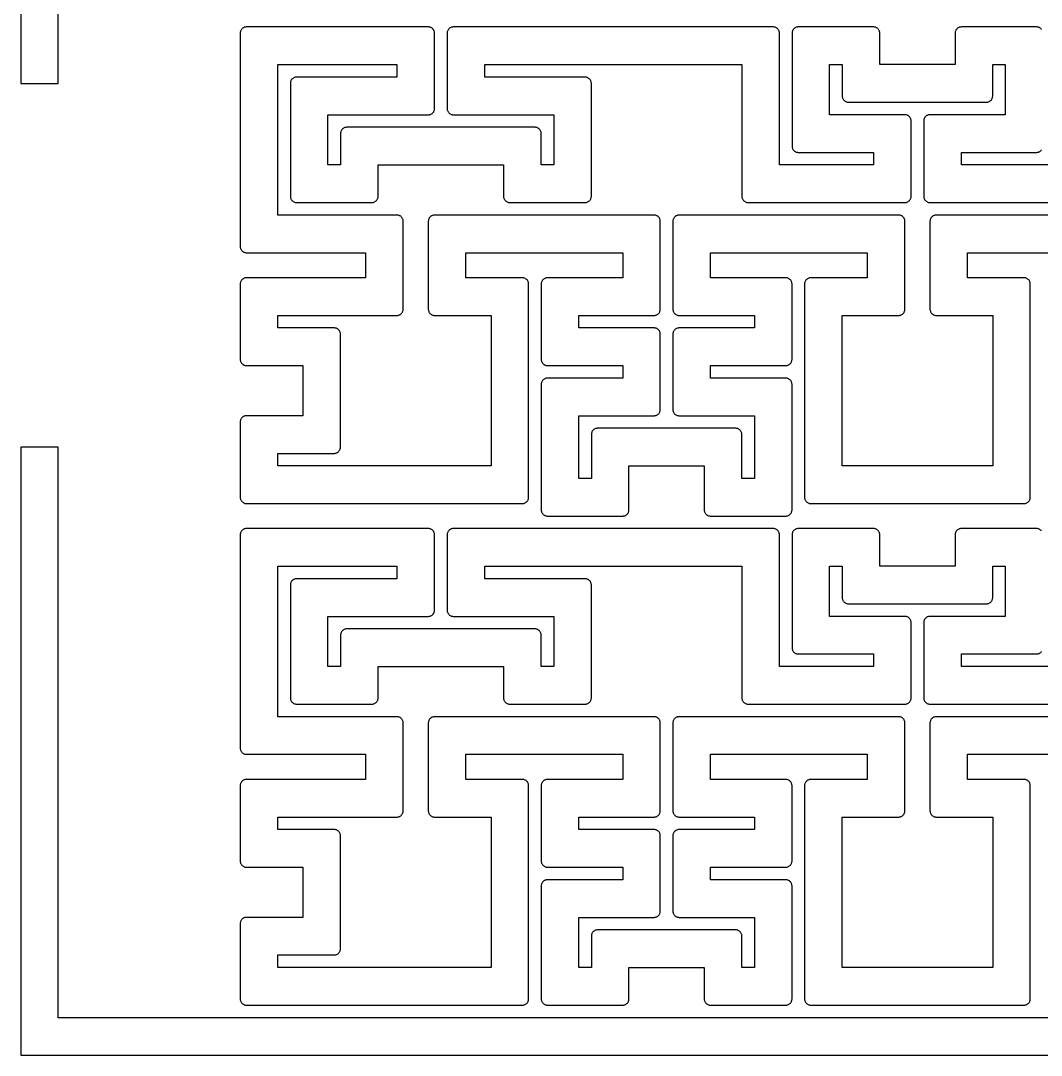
# Model space of a CAD drawing. Extents: x -162 to 163, y -63 to 63.
# Drawn here: x -162.5 to -81.1, y -63 to 19.5 of the extents above; entities that cross this region are included whole.
import ezdxf

# ---------------------------------------------------------------- set-up
doc = ezdxf.new("R2010")
doc.units = 0
doc.layers.add('Al', color=7, linetype='CONTINUOUS')

msp = doc.modelspace()

# ---------------------------------------------------------------- linework, layer by layer
at = {"layer": 'Al'}
for points in [[(162.524, 62.999), (-162.5, 62.999), (-162.5, 14.5), (-159.525, 14.5), (-159.525, 60), (160, 60)], [(-81.099, 18.797), (-81.13, 18.835), (-81.165, 18.87), (-81.203, 18.901), (-81.243, 18.928), (-81.287, 18.951), (-81.332, 18.97), (-81.379, 18.985), (-81.427, 18.994), (-81.476, 18.999), (-87.525, 18.999), (-87.574, 18.994), (-87.622, 18.985), (-87.669, 18.97), (-87.714, 18.951), (-87.758, 18.928), (-87.798, 18.901), (-87.836, 18.87), (-87.871, 18.835), (-87.902, 18.797), (-87.929, 18.757), (-87.952, 18.713), (-87.971, 18.668), (-87.986, 18.621), (-87.995, 18.573), (-88, 18.524), (-88, 15.999), (-94.001, 15.999), (-94.001, 18.524), (-94.006, 18.573), (-94.015, 18.621), (-94.03, 18.668), (-94.049, 18.713), (-94.072, 18.757), (-94.099, 18.797), (-94.13, 18.835), (-94.165, 18.87), (-94.203, 18.901), (-94.243, 18.928), (-94.287, 18.951), (-94.332, 18.97), (-94.379, 18.985), (-94.427, 18.994), (-94.476, 18.999), (-100.525, 18.999), (-100.574, 18.994), (-100.622, 18.985), (-100.669, 18.97), (-100.714, 18.951), (-100.758, 18.928), (-100.798, 18.901), (-100.836, 18.87), (-100.871, 18.835), (-100.902, 18.797), (-100.929, 18.757), (-100.952, 18.713), (-100.971, 18.668), (-100.986, 18.621), (-100.995, 18.573), (-101, 18.524), (-101, 9.475), (-100.995, 9.426), (-100.986, 9.378), (-100.971, 9.331), (-100.952, 9.286), (-100.929, 9.242), (-100.902, 9.202), (-100.871, 9.164), (-100.836, 9.129), (-100.798, 9.098), (-100.758, 9.071), (-100.714, 9.048), (-100.669, 9.029), (-100.622, 9.014), (-100.574, 9.005), (-100.525, 9), (-94.5, 9), (-94.5, 7.999), (-102.001, 7.999), (-102.001, 18.524), (-102.006, 18.573), (-102.015, 18.621), (-102.03, 18.668), (-102.049, 18.713), (-102.072, 18.757), (-102.099, 18.797), (-102.13, 18.835), (-102.165, 18.87), (-102.203, 18.901), (-102.243, 18.928), (-102.287, 18.951), (-102.332, 18.97), (-102.379, 18.985), (-102.427, 18.994), (-102.476, 18.999), (-128.025, 18.999), (-128.074, 18.994), (-128.122, 18.985), (-128.169, 18.97), (-128.214, 18.951), (-128.258, 18.928), (-128.298, 18.901), (-128.336, 18.87), (-128.371, 18.835), (-128.402, 18.797), (-128.429, 18.757), (-128.452, 18.713), (-128.471, 18.668), (-128.486, 18.621), (-128.495, 18.573), (-128.5, 18.524), (-128.5, 12.475), (-128.495, 12.426), (-128.486, 12.378), (-128.471, 12.331), (-128.452, 12.286), (-128.429, 12.242), (-128.402, 12.202), (-128.371, 12.164), (-128.336, 12.129), (-128.298, 12.098), (-128.258, 12.071), (-128.214, 12.048), (-128.169, 12.029), (-128.122, 12.014), (-128.074, 12.005), (-128.025, 12), (-120, 12), (-120, 7.999), (-121.001, 7.999), (-121.001, 10.524), (-121.006, 10.573), (-121.015, 10.621), (-121.03, 10.668), (-121.049, 10.713), (-121.072, 10.757), (-121.099, 10.797), (-121.13, 10.835), (-121.165, 10.87), (-121.203, 10.901), (-121.243, 10.928), (-121.287, 10.951), (-121.332, 10.97), (-121.379, 10.985), (-121.427, 10.994), (-121.476, 10.999), (-136.525, 10.999), (-136.574, 10.994), (-136.622, 10.985), (-136.669, 10.97), (-136.714, 10.951), (-136.758, 10.928), (-136.798, 10.901), (-136.836, 10.87), (-136.871, 10.835), (-136.902, 10.797), (-136.929, 10.757), (-136.952, 10.713), (-136.971, 10.668), (-136.986, 10.621), (-136.995, 10.573), (-137, 10.524), (-137, 7.999), (-138.001, 7.999), (-138.001, 12), (-129.976, 12), (-129.927, 12.005), (-129.879, 12.014), (-129.832, 12.029), (-129.787, 12.048), (-129.743, 12.071), (-129.703, 12.098), (-129.665, 12.129), (-129.63, 12.164), (-129.599, 12.202), (-129.572, 12.242), (-129.549, 12.286), (-129.53, 12.331), (-129.515, 12.378), (-129.506, 12.426), (-129.501, 12.475), (-129.501, 18.524), (-129.506, 18.573), (-129.515, 18.621), (-129.53, 18.668), (-129.549, 18.713), (-129.572, 18.757), (-129.599, 18.797), (-129.63, 18.835), (-129.665, 18.87), (-129.703, 18.901), (-129.743, 18.928), (-129.787, 18.951), (-129.832, 18.97), (-129.879, 18.985), (-129.927, 18.994), (-129.976, 18.999), (-144.525, 18.999), (-144.574, 18.994), (-144.622, 18.985), (-144.669, 18.97), (-144.714, 18.951), (-144.758, 18.928), (-144.798, 18.901), (-144.836, 18.87), (-144.871, 18.835), (-144.902, 18.797), (-144.929, 18.757), (-144.952, 18.713), (-144.971, 18.668), (-144.986, 18.621), (-144.995, 18.573), (-145, 18.524), (-145, 1.475), (-144.995, 1.426), (-144.986, 1.378), (-144.971, 1.331), (-144.952, 1.286), (-144.929, 1.242), (-144.902, 1.202), (-144.871, 1.164), (-144.836, 1.129), (-144.798, 1.098), (-144.758, 1.071), (-144.714, 1.048), (-144.669, 1.029), (-144.622, 1.014), (-144.574, 1.005), (-144.525, 1), (-135, 1), (-135, -1.001), (-144.525, -1.001), (-144.574, -1.006), (-144.622, -1.015), (-144.669, -1.03), (-144.714, -1.049), (-144.758, -1.072), (-144.798, -1.099), (-144.836, -1.13), (-144.871, -1.165), (-144.902, -1.203), (-144.929, -1.243), (-144.952, -1.287), (-144.971, -1.332), (-144.986, -1.379), (-144.995, -1.427), (-145, -1.476), (-145, -7.525), (-144.995, -7.574), (-144.986, -7.622), (-144.971, -7.669), (-144.952, -7.714), (-144.929, -7.758), (-144.902, -7.798), (-144.871, -7.836), (-144.836, -7.871), (-144.798, -7.902), (-144.758, -7.929), (-144.714, -7.952), (-144.669, -7.971), (-144.622, -7.986), (-144.574, -7.995), (-144.525, -8), (-140, -8), (-140, -12.001), (-144.525, -12.001), (-144.574, -12.006), (-144.622, -12.015), (-144.669, -12.03), (-144.714, -12.049), (-144.758, -12.072), (-144.798, -12.099), (-144.836, -12.13), (-144.871, -12.165), (-144.902, -12.203), (-144.929, -12.243), (-144.952, -12.287), (-144.971, -12.332), (-144.986, -12.379), (-144.995, -12.427), (-145, -12.476), (-145, -18.525), (-144.995, -18.574), (-144.986, -18.622), (-144.971, -18.669), (-144.952, -18.714), (-144.929, -18.758), (-144.902, -18.798), (-144.871, -18.836), (-144.836, -18.871), (-144.798, -18.902), (-144.758, -18.929), (-144.714, -18.952), (-144.669, -18.971), (-144.622, -18.986), (-144.574, -18.995), (-144.525, -19), (-122.476, -19), (-122.427, -18.995), (-122.379, -18.986), (-122.332, -18.971), (-122.287, -18.952), (-122.243, -18.929), (-122.203, -18.902), (-122.165, -18.871), (-122.13, -18.836), (-122.099, -18.798), (-122.072, -18.758), (-122.049, -18.714), (-122.03, -18.669), (-122.015, -18.622), (-122.006, -18.574), (-122.001, -18.525), (-122.001, -1.476), (-122.006, -1.427), (-122.015, -1.379), (-122.03, -1.332), (-122.049, -1.287), (-122.072, -1.243), (-122.099, -1.203), (-122.13, -1.165), (-122.165, -1.13), (-122.203, -1.099), (-122.243, -1.072), (-122.287, -1.049), (-122.332, -1.03), (-122.379, -1.015), (-122.427, -1.006), (-122.476, -1.001), (-127.001, -1.001), (-127.001, 1), (-114.5, 1), (-114.5, -1.001), (-120.525, -1.001), (-120.574, -1.006), (-120.622, -1.015), (-120.669, -1.03), (-120.714, -1.049), (-120.758, -1.072), (-120.798, -1.099), (-120.836, -1.13), (-120.871, -1.165), (-120.902, -1.203), (-120.929, -1.243), (-120.952, -1.287), (-120.971, -1.332), (-120.986, -1.379), (-120.995, -1.427), (-121, -1.476), (-121, -7.525), (-120.995, -7.574), (-120.986, -7.622), (-120.971, -7.669), (-120.952, -7.714), (-120.929, -7.758), (-120.902, -7.798), (-120.871, -7.836), (-120.836, -7.871), (-120.798, -7.902), (-120.758, -7.929), (-120.714, -7.952), (-120.669, -7.971), (-120.622, -7.986), (-120.574, -7.995), (-120.525, -8), (-114.5, -8), (-114.5, -9.001), (-120.525, -9.001), (-120.574, -9.006), (-120.622, -9.015), (-120.669, -9.03), (-120.714, -9.049), (-120.758, -9.072), (-120.798, -9.099), (-120.836, -9.13), (-120.871, -9.165), (-120.902, -9.203), (-120.929, -9.243), (-120.952, -9.287), (-120.971, -9.332), (-120.986, -9.379), (-120.995, -9.427), (-121, -9.476), (-121, -19.525), (-120.995, -19.574), (-120.986, -19.622), (-120.971, -19.669), (-120.952, -19.714), (-120.929, -19.758), (-120.902, -19.798), (-120.871, -19.836), (-120.836, -19.871), (-120.798, -19.902), (-120.758, -19.929), (-120.714, -19.952), (-120.669, -19.971), (-120.622, -19.986), (-120.574, -19.995), (-120.525, -20), (-114.476, -20), (-114.427, -19.995), (-114.379, -19.986), (-114.332, -19.971), (-114.287, -19.952), (-114.243, -19.929), (-114.203, -19.902), (-114.165, -19.871), (-114.13, -19.836), (-114.099, -19.798), (-114.072, -19.758), (-114.049, -19.714), (-114.03, -19.669), (-114.015, -19.622), (-114.006, -19.574), (-114.001, -19.525), (-114.001, -16), (-108, -16), (-108, -19.525), (-107.995, -19.574), (-107.986, -19.622), (-107.971, -19.669), (-107.952, -19.714), (-107.929, -19.758), (-107.902, -19.798), (-107.871, -19.836), (-107.836, -19.871), (-107.798, -19.902), (-107.758, -19.929), (-107.714, -19.952), (-107.669, -19.971), (-107.622, -19.986), (-107.574, -19.995), (-107.525, -20), (-101.476, -20), (-101.427, -19.995), (-101.379, -19.986), (-101.332, -19.971), (-101.287, -19.952), (-101.243, -19.929), (-101.203, -19.902), (-101.165, -19.871), (-101.13, -19.836), (-101.099, -19.798), (-101.072, -19.758), (-101.049, -19.714), (-101.03, -19.669), (-101.015, -19.622), (-101.006, -19.574), (-101.001, -19.525), (-101.001, -9.476), (-101.006, -9.427), (-101.015, -9.379), (-101.03, -9.332), (-101.049, -9.287), (-101.072, -9.243), (-101.099, -9.203), (-101.13, -9.165), (-101.165, -9.13), (-101.203, -9.099), (-101.243, -9.072), (-101.287, -9.049), (-101.332, -9.03), (-101.379, -9.015), (-101.427, -9.006), (-101.476, -9.001), (-107.501, -9.001), (-107.501, -8), (-101.476, -8), (-101.427, -7.995), (-101.379, -7.986), (-101.332, -7.971), (-101.287, -7.952), (-101.243, -7.929), (-101.203, -7.902), (-101.165, -7.871), (-101.13, -7.836), (-101.099, -7.798), (-101.072, -7.758), (-101.049, -7.714), (-101.03, -7.669), (-101.015, -7.622), (-101.006, -7.574), (-101.001, -7.525), (-101.001, -1.476), (-101.006, -1.427), (-101.015, -1.379), (-101.03, -1.332), (-101.049, -1.287), (-101.072, -1.243), (-101.099, -1.203), (-101.13, -1.165), (-101.165, -1.13), (-101.203, -1.099), (-101.243, -1.072), (-101.287, -1.049), (-101.332, -1.03), (-101.379, -1.015), (-101.427, -1.006), (-101.476, -1.001), (-107.501, -1.001), (-107.501, 1), (-95, 1), (-95, -1.001), (-99.525, -1.001), (-99.574, -1.006), (-99.622, -1.015), (-99.669, -1.03), (-99.714, -1.049), (-99.758, -1.072), (-99.798, -1.099), (-99.836, -1.13), (-99.871, -1.165), (-99.902, -1.203), (-99.929, -1.243), (-99.952, -1.287), (-99.971, -1.332), (-99.986, -1.379), (-99.995, -1.427), (-100, -1.476), (-100, -18.525), (-99.995, -18.574), (-99.986, -18.622), (-99.971, -18.669), (-99.952, -18.714), (-99.929, -18.758), (-99.902, -18.798), (-99.871, -18.836), (-99.836, -18.871), (-99.798, -18.902), (-99.758, -18.929), (-99.714, -18.952), (-99.669, -18.971), (-99.622, -18.986), (-99.574, -18.995), (-99.525, -19), (-82.476, -19), (-82.427, -18.995), (-82.379, -18.986), (-82.332, -18.971), (-82.287, -18.952), (-82.243, -18.929), (-82.203, -18.902), (-82.165, -18.871), (-82.13, -18.836), (-82.099, -18.798), (-82.072, -18.758), (-82.049, -18.714), (-82.03, -18.669), (-82.015, -18.622), (-82.006, -18.574), (-82.001, -18.525), (-82.001, -1.476), (-82.006, -1.427), (-82.015, -1.379), (-82.03, -1.332), (-82.049, -1.287), (-82.072, -1.243), (-82.099, -1.203), (-82.13, -1.165), (-82.165, -1.13), (-82.203, -1.099), (-82.243, -1.072), (-82.287, -1.049), (-82.332, -1.03), (-82.379, -1.015), (-82.427, -1.006), (-82.476, -1.001), (-87.001, -1.001), (-87.001, 1), (-74.5, 1)], [(-71.976, 3.999), (-89.525, 3.999), (-89.574, 3.994), (-89.622, 3.985), (-89.669, 3.97), (-89.714, 3.951), (-89.758, 3.928), (-89.798, 3.901), (-89.836, 3.87), (-89.871, 3.835), (-89.902, 3.797), (-89.929, 3.757), (-89.952, 3.713), (-89.971, 3.668), (-89.986, 3.621), (-89.995, 3.573), (-90, 3.524), (-90, -3.525), (-89.995, -3.574), (-89.986, -3.622), (-89.971, -3.669), (-89.952, -3.714), (-89.929, -3.758), (-89.902, -3.798), (-89.871, -3.836), (-89.836, -3.871), (-89.798, -3.902), (-89.758, -3.929), (-89.714, -3.952), (-89.669, -3.971), (-89.622, -3.986), (-89.574, -3.995), (-89.525, -4), (-85, -4), (-85, -16.001), (-97.001, -16.001), (-97.001, -4), (-92.476, -4), (-92.427, -3.995), (-92.379, -3.986), (-92.332, -3.971), (-92.287, -3.952), (-92.243, -3.929), (-92.203, -3.902), (-92.165, -3.871), (-92.13, -3.836), (-92.099, -3.798), (-92.072, -3.758), (-92.049, -3.714), (-92.03, -3.669), (-92.015, -3.622), (-92.006, -3.574), (-92.001, -3.525), (-92.001, 3.524), (-92.006, 3.573), (-92.015, 3.621), (-92.03, 3.668), (-92.049, 3.713), (-92.072, 3.757), (-92.099, 3.797), (-92.13, 3.835), (-92.165, 3.87), (-92.203, 3.901), (-92.243, 3.928), (-92.287, 3.951), (-92.332, 3.97), (-92.379, 3.985), (-92.427, 3.994), (-92.476, 3.999), (-110.025, 3.999), (-110.074, 3.994), (-110.122, 3.985), (-110.169, 3.97), (-110.214, 3.951), (-110.258, 3.928), (-110.298, 3.901), (-110.336, 3.87), (-110.371, 3.835), (-110.402, 3.797), (-110.429, 3.757), (-110.452, 3.713), (-110.471, 3.668), (-110.486, 3.621), (-110.495, 3.573), (-110.5, 3.524), (-110.5, -3.525), (-110.495, -3.574), (-110.486, -3.622), (-110.471, -3.669), (-110.452, -3.714), (-110.429, -3.758), (-110.402, -3.798), (-110.371, -3.836), (-110.336, -3.871), (-110.298, -3.902), (-110.258, -3.929), (-110.214, -3.952), (-110.169, -3.971), (-110.122, -3.986), (-110.074, -3.995), (-110.025, -4), (-104, -4), (-104, -5.001), (-110.025, -5.001), (-110.074, -5.006), (-110.122, -5.015), (-110.169, -5.03), (-110.214, -5.049), (-110.258, -5.072), (-110.298, -5.099), (-110.336, -5.13), (-110.371, -5.165), (-110.402, -5.203), (-110.429, -5.243), (-110.452, -5.287), (-110.471, -5.332), (-110.486, -5.379), (-110.495, -5.427), (-110.5, -5.476), (-110.5, -11.525), (-110.495, -11.574), (-110.486, -11.622), (-110.471, -11.669), (-110.452, -11.714), (-110.429, -11.758), (-110.402, -11.798), (-110.371, -11.836), (-110.336, -11.871), (-110.298, -11.902), (-110.258, -11.929), (-110.214, -11.952), (-110.169, -11.971), (-110.122, -11.986), (-110.074, -11.995), (-110.025, -12), (-104, -12), (-104, -17.001), (-105.001, -17.001), (-105.001, -13.476), (-105.006, -13.427), (-105.015, -13.379), (-105.03, -13.332), (-105.049, -13.287), (-105.072, -13.243), (-105.099, -13.203), (-105.13, -13.165), (-105.165, -13.13), (-105.203, -13.099), (-105.243, -13.072), (-105.287, -13.049), (-105.332, -13.03), (-105.379, -13.015), (-105.427, -13.006), (-105.476, -13.001), (-116.525, -13.001), (-116.574, -13.006), (-116.622, -13.015), (-116.669, -13.03), (-116.714, -13.049), (-116.758, -13.072), (-116.798, -13.099), (-116.836, -13.13), (-116.871, -13.165), (-116.902, -13.203), (-116.929, -13.243), (-116.952, -13.287), (-116.971, -13.332), (-116.986, -13.379), (-116.995, -13.427), (-117, -13.476), (-117, -17.001), (-118.001, -17.001), (-118.001, -12), (-111.976, -12), (-111.927, -11.995), (-111.879, -11.986), (-111.832, -11.971), (-111.787, -11.952), (-111.743, -11.929), (-111.703, -11.902), (-111.665, -11.871), (-111.63, -11.836), (-111.599, -11.798), (-111.572, -11.758), (-111.549, -11.714), (-111.53, -11.669), (-111.515, -11.622), (-111.506, -11.574), (-111.501, -11.525), (-111.501, -5.476), (-111.506, -5.427), (-111.515, -5.379), (-111.53, -5.332), (-111.549, -5.287), (-111.572, -5.243), (-111.599, -5.203), (-111.63, -5.165), (-111.665, -5.13), (-111.703, -5.099), (-111.743, -5.072), (-111.787, -5.049), (-111.832, -5.03), (-111.879, -5.015), (-111.927, -5.006), (-111.976, -5.001), (-118.001, -5.001), (-118.001, -4), (-111.976, -4), (-111.927, -3.995), (-111.879, -3.986), (-111.832, -3.971), (-111.787, -3.952), (-111.743, -3.929), (-111.703, -3.902), (-111.665, -3.871), (-111.63, -3.836), (-111.599, -3.798), (-111.572, -3.758), (-111.549, -3.714), (-111.53, -3.669), (-111.515, -3.622), (-111.506, -3.574), (-111.501, -3.525), (-111.501, 3.524), (-111.506, 3.573), (-111.515, 3.621), (-111.53, 3.668), (-111.549, 3.713), (-111.572, 3.757), (-111.599, 3.797), (-111.63, 3.835), (-111.665, 3.87), (-111.703, 3.901), (-111.743, 3.928), (-111.787, 3.951), (-111.832, 3.97), (-111.879, 3.985), (-111.927, 3.994), (-111.976, 3.999), (-129.525, 3.999), (-129.574, 3.994), (-129.622, 3.985), (-129.669, 3.97), (-129.714, 3.951), (-129.758, 3.928), (-129.798, 3.901), (-129.836, 3.87), (-129.871, 3.835), (-129.902, 3.797), (-129.929, 3.757), (-129.952, 3.713), (-129.971, 3.668), (-129.986, 3.621), (-129.995, 3.573), (-130, 3.524), (-130, -3.525), (-129.995, -3.574), (-129.986, -3.622), (-129.971, -3.669), (-129.952, -3.714), (-129.929, -3.758), (-129.902, -3.798), (-129.871, -3.836), (-129.836, -3.871), (-129.798, -3.902), (-129.758, -3.929), (-129.714, -3.952), (-129.669, -3.971), (-129.622, -3.986), (-129.574, -3.995), (-129.525, -4), (-125, -4), (-125, -16.001), (-142.001, -16.001), (-142.001, -15), (-137.476, -15), (-137.427, -14.995), (-137.379, -14.986), (-137.332, -14.971), (-137.287, -14.952), (-137.243, -14.929), (-137.203, -14.902), (-137.165, -14.871), (-137.13, -14.836), (-137.099, -14.798), (-137.072, -14.758), (-137.049, -14.714), (-137.03, -14.669), (-137.015, -14.622), (-137.006, -14.574), (-137.001, -14.525), (-137.001, -5.476), (-137.006, -5.427), (-137.015, -5.379), (-137.03, -5.332), (-137.049, -5.287), (-137.072, -5.243), (-137.099, -5.203), (-137.13, -5.165), (-137.165, -5.13), (-137.203, -5.099), (-137.243, -5.072), (-137.287, -5.049), (-137.332, -5.03), (-137.379, -5.015), (-137.427, -5.006), (-137.476, -5.001), (-142.001, -5.001), (-142.001, -4), (-132.476, -4), (-132.427, -3.995), (-132.379, -3.986), (-132.332, -3.971), (-132.287, -3.952), (-132.243, -3.929), (-132.203, -3.902), (-132.165, -3.871), (-132.13, -3.836), (-132.099, -3.798), (-132.072, -3.758), (-132.049, -3.714), (-132.03, -3.669), (-132.015, -3.622), (-132.006, -3.574), (-132.001, -3.525), (-132.001, 3.524), (-132.006, 3.573), (-132.015, 3.621), (-132.03, 3.668), (-132.049, 3.713), (-132.072, 3.757), (-132.099, 3.797), (-132.13, 3.835), (-132.165, 3.87), (-132.203, 3.901), (-132.243, 3.928), (-132.287, 3.951), (-132.332, 3.97), (-132.379, 3.985), (-132.427, 3.994), (-132.476, 3.999), (-142.001, 3.999), (-142.001, 16), (-132.5, 16), (-132.5, 14.999), (-140.525, 14.999), (-140.574, 14.994), (-140.622, 14.985), (-140.669, 14.97), (-140.714, 14.951), (-140.758, 14.928), (-140.798, 14.901), (-140.836, 14.87), (-140.871, 14.835), (-140.902, 14.797), (-140.929, 14.757), (-140.952, 14.713), (-140.971, 14.668), (-140.986, 14.621), (-140.995, 14.573), (-141, 14.524), (-141, 5.475), (-140.995, 5.426), (-140.986, 5.378), (-140.971, 5.331), (-140.952, 5.286), (-140.929, 5.242), (-140.902, 5.202), (-140.871, 5.164), (-140.836, 5.129), (-140.798, 5.098), (-140.758, 5.071), (-140.714, 5.048), (-140.669, 5.029), (-140.622, 5.014), (-140.574, 5.005), (-140.525, 5), (-134.476, 5), (-134.427, 5.005), (-134.379, 5.014), (-134.332, 5.029), (-134.287, 5.048), (-134.243, 5.071), (-134.203, 5.098), (-134.165, 5.129), (-134.13, 5.164), (-134.099, 5.202), (-134.072, 5.242), (-134.049, 5.286), (-134.03, 5.331), (-134.015, 5.378), (-134.006, 5.426), (-134.001, 5.475), (-134.001, 8), (-124, 8), (-124, 5.475), (-123.995, 5.426), (-123.986, 5.378), (-123.971, 5.331), (-123.952, 5.286), (-123.929, 5.242), (-123.902, 5.202), (-123.871, 5.164), (-123.836, 5.129), (-123.798, 5.098), (-123.758, 5.071), (-123.714, 5.048), (-123.669, 5.029), (-123.622, 5.014), (-123.574, 5.005), (-123.525, 5), (-117.476, 5), (-117.427, 5.005), (-117.379, 5.014), (-117.332, 5.029), (-117.287, 5.048), (-117.243, 5.071), (-117.203, 5.098), (-117.165, 5.129), (-117.13, 5.164), (-117.099, 5.202), (-117.072, 5.242), (-117.049, 5.286), (-117.03, 5.331), (-117.015, 5.378), (-117.006, 5.426), (-117.001, 5.475), (-117.001, 14.524), (-117.006, 14.573), (-117.015, 14.621), (-117.03, 14.668), (-117.049, 14.713), (-117.072, 14.757), (-117.099, 14.797), (-117.13, 14.835), (-117.165, 14.87), (-117.203, 14.901), (-117.243, 14.928), (-117.287, 14.951), (-117.332, 14.97), (-117.379, 14.985), (-117.427, 14.994), (-117.476, 14.999), (-125.501, 14.999), (-125.501, 16), (-105, 16), (-105, 5.475), (-104.995, 5.426), (-104.986, 5.378), (-104.971, 5.331), (-104.952, 5.286), (-104.929, 5.242), (-104.902, 5.202), (-104.871, 5.164), (-104.836, 5.129), (-104.798, 5.098), (-104.758, 5.071), (-104.714, 5.048), (-104.669, 5.029), (-104.622, 5.014), (-104.574, 5.005), (-104.525, 5), (-91.976, 5), (-91.927, 5.005), (-91.879, 5.014), (-91.832, 5.029), (-91.787, 5.048), (-91.743, 5.071), (-91.703, 5.098), (-91.665, 5.129), (-91.63, 5.164), (-91.599, 5.202), (-91.572, 5.242), (-91.549, 5.286), (-91.53, 5.331), (-91.515, 5.378), (-91.506, 5.426), (-91.501, 5.475), (-91.501, 11.524), (-91.506, 11.573), (-91.515, 11.621), (-91.53, 11.668), (-91.549, 11.713), (-91.572, 11.757), (-91.599, 11.797), (-91.63, 11.835), (-91.665, 11.87), (-91.703, 11.901), (-91.743, 11.928), (-91.787, 11.951), (-91.832, 11.97), (-91.879, 11.985), (-91.927, 11.994), (-91.976, 11.999), (-98.001, 11.999), (-98.001, 16), (-97, 16), (-97, 13.475), (-96.995, 13.426), (-96.986, 13.378), (-96.971, 13.331), (-96.952, 13.286), (-96.929, 13.242), (-96.902, 13.202), (-96.871, 13.164), (-96.836, 13.129), (-96.798, 13.098), (-96.758, 13.071), (-96.714, 13.048), (-96.669, 13.029), (-96.622, 13.014), (-96.574, 13.005), (-96.525, 13), (-85.476, 13), (-85.427, 13.005), (-85.379, 13.014), (-85.332, 13.029), (-85.287, 13.048), (-85.243, 13.071), (-85.203, 13.098), (-85.165, 13.129), (-85.13, 13.164), (-85.099, 13.202), (-85.072, 13.242), (-85.049, 13.286), (-85.03, 13.331), (-85.015, 13.378), (-85.006, 13.426), (-85.001, 13.475), (-85.001, 16), (-84, 16), (-84, 11.999), (-90.025, 11.999), (-90.074, 11.994), (-90.122, 11.985), (-90.169, 11.97), (-90.214, 11.951), (-90.258, 11.928), (-90.298, 11.901), (-90.336, 11.87), (-90.371, 11.835), (-90.402, 11.797), (-90.429, 11.757), (-90.452, 11.713), (-90.471, 11.668), (-90.486, 11.621), (-90.495, 11.573), (-90.5, 11.524), (-90.5, 5.475), (-90.495, 5.426), (-90.486, 5.378), (-90.471, 5.331), (-90.452, 5.286), (-90.429, 5.242), (-90.402, 5.202), (-90.371, 5.164), (-90.336, 5.129), (-90.298, 5.098), (-90.258, 5.071), (-90.214, 5.048), (-90.169, 5.029), (-90.122, 5.014), (-90.074, 5.005), (-90.025, 5), (-77.476, 5)], [(-80, 7.999), (-87.501, 7.999), (-87.501, 9), (-81.476, 9), (-81.427, 9.005), (-81.379, 9.014), (-81.332, 9.029), (-81.287, 9.048), (-81.243, 9.071), (-81.203, 9.098), (-81.165, 9.129), (-81.13, 9.164), (-81.099, 9.202)], [(160, -60.001), (-159.525, -60.001), (-159.525, -14.5), (-162.5, -14.5), (-162.5, -63), (162.524, -63)], [(-81.099, -21.203), (-81.13, -21.165), (-81.165, -21.13), (-81.203, -21.099), (-81.243, -21.072), (-81.287, -21.049), (-81.332, -21.03), (-81.379, -21.015), (-81.427, -21.006), (-81.476, -21.001), (-87.525, -21.001), (-87.574, -21.006), (-87.622, -21.015), (-87.669, -21.03), (-87.714, -21.049), (-87.758, -21.072), (-87.798, -21.099), (-87.836, -21.13), (-87.871, -21.165), (-87.902, -21.203), (-87.929, -21.243), (-87.952, -21.287), (-87.971, -21.332), (-87.986, -21.379), (-87.995, -21.427), (-88, -21.476), (-88, -24.001), (-94.001, -24.001), (-94.001, -21.476), (-94.006, -21.427), (-94.015, -21.379), (-94.03, -21.332), (-94.049, -21.287), (-94.072, -21.243), (-94.099, -21.203), (-94.13, -21.165), (-94.165, -21.13), (-94.203, -21.099), (-94.243, -21.072), (-94.287, -21.049), (-94.332, -21.03), (-94.379, -21.015), (-94.427, -21.006), (-94.476, -21.001), (-100.525, -21.001), (-100.574, -21.006), (-100.622, -21.015), (-100.669, -21.03), (-100.714, -21.049), (-100.758, -21.072), (-100.798, -21.099), (-100.836, -21.13), (-100.871, -21.165), (-100.902, -21.203), (-100.929, -21.243), (-100.952, -21.287), (-100.971, -21.332), (-100.986, -21.379), (-100.995, -21.427), (-101, -21.476), (-101, -30.525), (-100.995, -30.574), (-100.986, -30.622), (-100.971, -30.669), (-100.952, -30.714), (-100.929, -30.758), (-100.902, -30.798), (-100.871, -30.836), (-100.836, -30.871), (-100.798, -30.902), (-100.758, -30.929), (-100.714, -30.952), (-100.669, -30.971), (-100.622, -30.986), (-100.574, -30.995), (-100.525, -31), (-94.5, -31), (-94.5, -32.001), (-102.001, -32.001), (-102.001, -21.476), (-102.006, -21.427), (-102.015, -21.379), (-102.03, -21.332), (-102.049, -21.287), (-102.072, -21.243), (-102.099, -21.203), (-102.13, -21.165), (-102.165, -21.13), (-102.203, -21.099), (-102.243, -21.072), (-102.287, -21.049), (-102.332, -21.03), (-102.379, -21.015), (-102.427, -21.006), (-102.476, -21.001), (-128.025, -21.001), (-128.074, -21.006), (-128.122, -21.015), (-128.169, -21.03), (-128.214, -21.049), (-128.258, -21.072), (-128.298, -21.099), (-128.336, -21.13), (-128.371, -21.165), (-128.402, -21.203), (-128.429, -21.243), (-128.452, -21.287), (-128.471, -21.332), (-128.486, -21.379), (-128.495, -21.427), (-128.5, -21.476), (-128.5, -27.525), (-128.495, -27.574), (-128.486, -27.622), (-128.471, -27.669), (-128.452, -27.714), (-128.429, -27.758), (-128.402, -27.798), (-128.371, -27.836), (-128.336, -27.871), (-128.298, -27.902), (-128.258, -27.929), (-128.214, -27.952), (-128.169, -27.971), (-128.122, -27.986), (-128.074, -27.995), (-128.025, -28), (-120, -28), (-120, -32.001), (-121.001, -32.001), (-121.001, -29.476), (-121.006, -29.427), (-121.015, -29.379), (-121.03, -29.332), (-121.049, -29.287), (-121.072, -29.243), (-121.099, -29.203), (-121.13, -29.165), (-121.165, -29.13), (-121.203, -29.099), (-121.243, -29.072), (-121.287, -29.049), (-121.332, -29.03), (-121.379, -29.015), (-121.427, -29.006), (-121.476, -29.001), (-136.525, -29.001), (-136.574, -29.006), (-136.622, -29.015), (-136.669, -29.03), (-136.714, -29.049), (-136.758, -29.072), (-136.798, -29.099), (-136.836, -29.13), (-136.871, -29.165), (-136.902, -29.203), (-136.929, -29.243), (-136.952, -29.287), (-136.971, -29.332), (-136.986, -29.379), (-136.995, -29.427), (-137, -29.476), (-137, -32.001), (-138.001, -32.001), (-138.001, -28), (-129.976, -28), (-129.927, -27.995), (-129.879, -27.986), (-129.832, -27.971), (-129.787, -27.952), (-129.743, -27.929), (-129.703, -27.902), (-129.665, -27.871), (-129.63, -27.836), (-129.599, -27.798), (-129.572, -27.758), (-129.549, -27.714), (-129.53, -27.669), (-129.515, -27.622), (-129.506, -27.574), (-129.501, -27.525), (-129.501, -21.476), (-129.506, -21.427), (-129.515, -21.379), (-129.53, -21.332), (-129.549, -21.287), (-129.572, -21.243), (-129.599, -21.203), (-129.63, -21.165), (-129.665, -21.13), (-129.703, -21.099), (-129.743, -21.072), (-129.787, -21.049), (-129.832, -21.03), (-129.879, -21.015), (-129.927, -21.006), (-129.976, -21.001), (-144.525, -21.001), (-144.574, -21.006), (-144.622, -21.015), (-144.669, -21.03), (-144.714, -21.049), (-144.758, -21.072), (-144.798, -21.099), (-144.836, -21.13), (-144.871, -21.165), (-144.902, -21.203), (-144.929, -21.243), (-144.952, -21.287), (-144.971, -21.332), (-144.986, -21.379), (-144.995, -21.427), (-145, -21.476), (-145, -38.525), (-144.995, -38.574), (-144.986, -38.622), (-144.971, -38.669), (-144.952, -38.714), (-144.929, -38.758), (-144.902, -38.798), (-144.871, -38.836), (-144.836, -38.871), (-144.798, -38.902), (-144.758, -38.929), (-144.714, -38.952), (-144.669, -38.971), (-144.622, -38.986), (-144.574, -38.995), (-144.525, -39), (-135, -39), (-135, -41.001), (-144.525, -41.001), (-144.574, -41.006), (-144.622, -41.015), (-144.669, -41.03), (-144.714, -41.049), (-144.758, -41.072), (-144.798, -41.099), (-144.836, -41.13), (-144.871, -41.165), (-144.902, -41.203), (-144.929, -41.243), (-144.952, -41.287), (-144.971, -41.332), (-144.986, -41.379), (-144.995, -41.427), (-145, -41.476), (-145, -47.525), (-144.995, -47.574), (-144.986, -47.622), (-144.971, -47.669), (-144.952, -47.714), (-144.929, -47.758), (-144.902, -47.798), (-144.871, -47.836), (-144.836, -47.871), (-144.798, -47.902), (-144.758, -47.929), (-144.714, -47.952), (-144.669, -47.971), (-144.622, -47.986), (-144.574, -47.995), (-144.525, -48), (-140, -48), (-140, -52.001), (-144.525, -52.001), (-144.574, -52.006), (-144.622, -52.015), (-144.669, -52.03), (-144.714, -52.049), (-144.758, -52.072), (-144.798, -52.099), (-144.836, -52.13), (-144.871, -52.165), (-144.902, -52.203), (-144.929, -52.243), (-144.952, -52.287), (-144.971, -52.332), (-144.986, -52.379), (-144.995, -52.427), (-145, -52.476), (-145, -58.525), (-144.995, -58.574), (-144.986, -58.622), (-144.971, -58.669), (-144.952, -58.714), (-144.929, -58.758), (-144.902, -58.798), (-144.871, -58.836), (-144.836, -58.871), (-144.798, -58.902), (-144.758, -58.929), (-144.714, -58.952), (-144.669, -58.971), (-144.622, -58.986), (-144.574, -58.995), (-144.525, -59), (-122.476, -59), (-122.427, -58.995), (-122.379, -58.986), (-122.332, -58.971), (-122.287, -58.952), (-122.243, -58.929), (-122.203, -58.902), (-122.165, -58.871), (-122.13, -58.836), (-122.099, -58.798), (-122.072, -58.758), (-122.049, -58.714), (-122.03, -58.669), (-122.015, -58.622), (-122.006, -58.574), (-122.001, -58.525), (-122.001, -41.476), (-122.006, -41.427), (-122.015, -41.379), (-122.03, -41.332), (-122.049, -41.287), (-122.072, -41.243), (-122.099, -41.203), (-122.13, -41.165), (-122.165, -41.13), (-122.203, -41.099), (-122.243, -41.072), (-122.287, -41.049), (-122.332, -41.03), (-122.379, -41.015), (-122.427, -41.006), (-122.476, -41.001), (-127.001, -41.001), (-127.001, -39), (-114.5, -39), (-114.5, -41.001), (-120.525, -41.001), (-120.574, -41.006), (-120.622, -41.015), (-120.669, -41.03), (-120.714, -41.049), (-120.758, -41.072), (-120.798, -41.099), (-120.836, -41.13), (-120.871, -41.165), (-120.902, -41.203), (-120.929, -41.243), (-120.952, -41.287), (-120.971, -41.332), (-120.986, -41.379), (-120.995, -41.427), (-121, -41.476), (-121, -47.525), (-120.995, -47.574), (-120.986, -47.622), (-120.971, -47.669), (-120.952, -47.714), (-120.929, -47.758), (-120.902, -47.798), (-120.871, -47.836), (-120.836, -47.871), (-120.798, -47.902), (-120.758, -47.929), (-120.714, -47.952), (-120.669, -47.971), (-120.622, -47.986), (-120.574, -47.995), (-120.525, -48), (-114.5, -48), (-114.5, -49.001), (-120.525, -49.001), (-120.574, -49.006), (-120.622, -49.015), (-120.669, -49.03), (-120.714, -49.049), (-120.758, -49.072), (-120.798, -49.099), (-120.836, -49.13), (-120.871, -49.165), (-120.902, -49.203), (-120.929, -49.243), (-120.952, -49.287), (-120.971, -49.332), (-120.986, -49.379), (-120.995, -49.427), (-121, -49.476), (-121, -58.525), (-120.995, -58.574), (-120.986, -58.622), (-120.971, -58.669), (-120.952, -58.714), (-120.929, -58.758), (-120.902, -58.798), (-120.871, -58.836), (-120.836, -58.871), (-120.798, -58.902), (-120.758, -58.929), (-120.714, -58.952), (-120.669, -58.971), (-120.622, -58.986), (-120.574, -58.995), (-120.525, -59), (-114.476, -59), (-114.427, -58.995), (-114.379, -58.986), (-114.332, -58.971), (-114.287, -58.952), (-114.243, -58.929), (-114.203, -58.902), (-114.165, -58.871), (-114.13, -58.836), (-114.099, -58.798), (-114.072, -58.758), (-114.049, -58.714), (-114.03, -58.669), (-114.015, -58.622), (-114.006, -58.574), (-114.001, -58.525), (-114.001, -56), (-108, -56), (-108, -58.525), (-107.995, -58.574), (-107.986, -58.622), (-107.971, -58.669), (-107.952, -58.714), (-107.929, -58.758), (-107.902, -58.798), (-107.871, -58.836), (-107.836, -58.871), (-107.798, -58.902), (-107.758, -58.929), (-107.714, -58.952), (-107.669, -58.971), (-107.622, -58.986), (-107.574, -58.995), (-107.525, -59), (-101.476, -59), (-101.427, -58.995), (-101.379, -58.986), (-101.332, -58.971), (-101.287, -58.952), (-101.243, -58.929), (-101.203, -58.902), (-101.165, -58.871), (-101.13, -58.836), (-101.099, -58.798), (-101.072, -58.758), (-101.049, -58.714), (-101.03, -58.669), (-101.015, -58.622), (-101.006, -58.574), (-101.001, -58.525), (-101.001, -49.476), (-101.006, -49.427), (-101.015, -49.379), (-101.03, -49.332), (-101.049, -49.287), (-101.072, -49.243), (-101.099, -49.203), (-101.13, -49.165), (-101.165, -49.13), (-101.203, -49.099), (-101.243, -49.072), (-101.287, -49.049), (-101.332, -49.03), (-101.379, -49.015), (-101.427, -49.006), (-101.476, -49.001), (-107.501, -49.001), (-107.501, -48), (-101.476, -48), (-101.427, -47.995), (-101.379, -47.986), (-101.332, -47.971), (-101.287, -47.952), (-101.243, -47.929), (-101.203, -47.902), (-101.165, -47.871), (-101.13, -47.836), (-101.099, -47.798), (-101.072, -47.758), (-101.049, -47.714), (-101.03, -47.669), (-101.015, -47.622), (-101.006, -47.574), (-101.001, -47.525), (-101.001, -41.476), (-101.006, -41.427), (-101.015, -41.379), (-101.03, -41.332), (-101.049, -41.287), (-101.072, -41.243), (-101.099, -41.203), (-101.13, -41.165), (-101.165, -41.13), (-101.203, -41.099), (-101.243, -41.072), (-101.287, -41.049), (-101.332, -41.03), (-101.379, -41.015), (-101.427, -41.006), (-101.476, -41.001), (-107.501, -41.001), (-107.501, -39), (-95, -39), (-95, -41.001), (-99.525, -41.001), (-99.574, -41.006), (-99.622, -41.015), (-99.669, -41.03), (-99.714, -41.049), (-99.758, -41.072), (-99.798, -41.099), (-99.836, -41.13), (-99.871, -41.165), (-99.902, -41.203), (-99.929, -41.243), (-99.952, -41.287), (-99.971, -41.332), (-99.986, -41.379), (-99.995, -41.427), (-100, -41.476), (-100, -58.525), (-99.995, -58.574), (-99.986, -58.622), (-99.971, -58.669), (-99.952, -58.714), (-99.929, -58.758), (-99.902, -58.798), (-99.871, -58.836), (-99.836, -58.871), (-99.798, -58.902), (-99.758, -58.929), (-99.714, -58.952), (-99.669, -58.971), (-99.622, -58.986), (-99.574, -58.995), (-99.525, -59), (-82.476, -59), (-82.427, -58.995), (-82.379, -58.986), (-82.332, -58.971), (-82.287, -58.952), (-82.243, -58.929), (-82.203, -58.902), (-82.165, -58.871), (-82.13, -58.836), (-82.099, -58.798), (-82.072, -58.758), (-82.049, -58.714), (-82.03, -58.669), (-82.015, -58.622), (-82.006, -58.574), (-82.001, -58.525), (-82.001, -41.476), (-82.006, -41.427), (-82.015, -41.379), (-82.03, -41.332), (-82.049, -41.287), (-82.072, -41.243), (-82.099, -41.203), (-82.13, -41.165), (-82.165, -41.13), (-82.203, -41.099), (-82.243, -41.072), (-82.287, -41.049), (-82.332, -41.03), (-82.379, -41.015), (-82.427, -41.006), (-82.476, -41.001), (-87.001, -41.001), (-87.001, -39), (-74.5, -39)], [(-71.976, -36.001), (-89.525, -36.001), (-89.574, -36.006), (-89.622, -36.015), (-89.669, -36.03), (-89.714, -36.049), (-89.758, -36.072), (-89.798, -36.099), (-89.836, -36.13), (-89.871, -36.165), (-89.902, -36.203), (-89.929, -36.243), (-89.952, -36.287), (-89.971, -36.332), (-89.986, -36.379), (-89.995, -36.427), (-90, -36.476), (-90, -43.525), (-89.995, -43.574), (-89.986, -43.622), (-89.971, -43.669), (-89.952, -43.714), (-89.929, -43.758), (-89.902, -43.798), (-89.871, -43.836), (-89.836, -43.871), (-89.798, -43.902), (-89.758, -43.929), (-89.714, -43.952), (-89.669, -43.971), (-89.622, -43.986), (-89.574, -43.995), (-89.525, -44), (-85, -44), (-85, -56.001), (-97.001, -56.001), (-97.001, -44), (-92.476, -44), (-92.427, -43.995), (-92.379, -43.986), (-92.332, -43.971), (-92.287, -43.952), (-92.243, -43.929), (-92.203, -43.902), (-92.165, -43.871), (-92.13, -43.836), (-92.099, -43.798), (-92.072, -43.758), (-92.049, -43.714), (-92.03, -43.669), (-92.015, -43.622), (-92.006, -43.574), (-92.001, -43.525), (-92.001, -36.476), (-92.006, -36.427), (-92.015, -36.379), (-92.03, -36.332), (-92.049, -36.287), (-92.072, -36.243), (-92.099, -36.203), (-92.13, -36.165), (-92.165, -36.13), (-92.203, -36.099), (-92.243, -36.072), (-92.287, -36.049), (-92.332, -36.03), (-92.379, -36.015), (-92.427, -36.006), (-92.476, -36.001), (-110.025, -36.001), (-110.074, -36.006), (-110.122, -36.015), (-110.169, -36.03), (-110.214, -36.049), (-110.258, -36.072), (-110.298, -36.099), (-110.336, -36.13), (-110.371, -36.165), (-110.402, -36.203), (-110.429, -36.243), (-110.452, -36.287), (-110.471, -36.332), (-110.486, -36.379), (-110.495, -36.427), (-110.5, -36.476), (-110.5, -43.525), (-110.495, -43.574), (-110.486, -43.622), (-110.471, -43.669), (-110.452, -43.714), (-110.429, -43.758), (-110.402, -43.798), (-110.371, -43.836), (-110.336, -43.871), (-110.298, -43.902), (-110.258, -43.929), (-110.214, -43.952), (-110.169, -43.971), (-110.122, -43.986), (-110.074, -43.995), (-110.025, -44), (-104, -44), (-104, -45.001), (-110.025, -45.001), (-110.074, -45.006), (-110.122, -45.015), (-110.169, -45.03), (-110.214, -45.049), (-110.258, -45.072), (-110.298, -45.099), (-110.336, -45.13), (-110.371, -45.165), (-110.402, -45.203), (-110.429, -45.243), (-110.452, -45.287), (-110.471, -45.332), (-110.486, -45.379), (-110.495, -45.427), (-110.5, -45.476), (-110.5, -51.525), (-110.495, -51.574), (-110.486, -51.622), (-110.471, -51.669), (-110.452, -51.714), (-110.429, -51.758), (-110.402, -51.798), (-110.371, -51.836), (-110.336, -51.871), (-110.298, -51.902), (-110.258, -51.929), (-110.214, -51.952), (-110.169, -51.971), (-110.122, -51.986), (-110.074, -51.995), (-110.025, -52), (-104, -52), (-104, -56.001), (-105.001, -56.001), (-105.001, -53.476), (-105.006, -53.427), (-105.015, -53.379), (-105.03, -53.332), (-105.049, -53.287), (-105.072, -53.243), (-105.099, -53.203), (-105.13, -53.165), (-105.165, -53.13), (-105.203, -53.099), (-105.243, -53.072), (-105.287, -53.049), (-105.332, -53.03), (-105.379, -53.015), (-105.427, -53.006), (-105.476, -53.001), (-116.525, -53.001), (-116.574, -53.006), (-116.622, -53.015), (-116.669, -53.03), (-116.714, -53.049), (-116.758, -53.072), (-116.798, -53.099), (-116.836, -53.13), (-116.871, -53.165), (-116.902, -53.203), (-116.929, -53.243), (-116.952, -53.287), (-116.971, -53.332), (-116.986, -53.379), (-116.995, -53.427), (-117, -53.476), (-117, -56.001), (-118.001, -56.001), (-118.001, -52), (-111.976, -52), (-111.927, -51.995), (-111.879, -51.986), (-111.832, -51.971), (-111.787, -51.952), (-111.743, -51.929), (-111.703, -51.902), (-111.665, -51.871), (-111.63, -51.836), (-111.599, -51.798), (-111.572, -51.758), (-111.549, -51.714), (-111.53, -51.669), (-111.515, -51.622), (-111.506, -51.574), (-111.501, -51.525), (-111.501, -45.476), (-111.506, -45.427), (-111.515, -45.379), (-111.53, -45.332), (-111.549, -45.287), (-111.572, -45.243), (-111.599, -45.203), (-111.63, -45.165), (-111.665, -45.13), (-111.703, -45.099), (-111.743, -45.072), (-111.787, -45.049), (-111.832, -45.03), (-111.879, -45.015), (-111.927, -45.006), (-111.976, -45.001), (-118.001, -45.001), (-118.001, -44), (-111.976, -44), (-111.927, -43.995), (-111.879, -43.986), (-111.832, -43.971), (-111.787, -43.952), (-111.743, -43.929), (-111.703, -43.902), (-111.665, -43.871), (-111.63, -43.836), (-111.599, -43.798), (-111.572, -43.758), (-111.549, -43.714), (-111.53, -43.669), (-111.515, -43.622), (-111.506, -43.574), (-111.501, -43.525), (-111.501, -36.476), (-111.506, -36.427), (-111.515, -36.379), (-111.53, -36.332), (-111.549, -36.287), (-111.572, -36.243), (-111.599, -36.203), (-111.63, -36.165), (-111.665, -36.13), (-111.703, -36.099), (-111.743, -36.072), (-111.787, -36.049), (-111.832, -36.03), (-111.879, -36.015), (-111.927, -36.006), (-111.976, -36.001), (-129.525, -36.001), (-129.574, -36.006), (-129.622, -36.015), (-129.669, -36.03), (-129.714, -36.049), (-129.758, -36.072), (-129.798, -36.099), (-129.836, -36.13), (-129.871, -36.165), (-129.902, -36.203), (-129.929, -36.243), (-129.952, -36.287), (-129.971, -36.332), (-129.986, -36.379), (-129.995, -36.427), (-130, -36.476), (-130, -43.525), (-129.995, -43.574), (-129.986, -43.622), (-129.971, -43.669), (-129.952, -43.714), (-129.929, -43.758), (-129.902, -43.798), (-129.871, -43.836), (-129.836, -43.871), (-129.798, -43.902), (-129.758, -43.929), (-129.714, -43.952), (-129.669, -43.971), (-129.622, -43.986), (-129.574, -43.995), (-129.525, -44), (-125, -44), (-125, -56.001), (-142.001, -56.001), (-142.001, -55), (-137.476, -55), (-137.427, -54.995), (-137.379, -54.986), (-137.332, -54.971), (-137.287, -54.952), (-137.243, -54.929), (-137.203, -54.902), (-137.165, -54.871), (-137.13, -54.836), (-137.099, -54.798), (-137.072, -54.758), (-137.049, -54.714), (-137.03, -54.669), (-137.015, -54.622), (-137.006, -54.574), (-137.001, -54.525), (-137.001, -45.476), (-137.006, -45.427), (-137.015, -45.379), (-137.03, -45.332), (-137.049, -45.287), (-137.072, -45.243), (-137.099, -45.203), (-137.13, -45.165), (-137.165, -45.13), (-137.203, -45.099), (-137.243, -45.072), (-137.287, -45.049), (-137.332, -45.03), (-137.379, -45.015), (-137.427, -45.006), (-137.476, -45.001), (-142.001, -45.001), (-142.001, -44), (-132.476, -44), (-132.427, -43.995), (-132.379, -43.986), (-132.332, -43.971), (-132.287, -43.952), (-132.243, -43.929), (-132.203, -43.902), (-132.165, -43.871), (-132.13, -43.836), (-132.099, -43.798), (-132.072, -43.758), (-132.049, -43.714), (-132.03, -43.669), (-132.015, -43.622), (-132.006, -43.574), (-132.001, -43.525), (-132.001, -36.476), (-132.006, -36.427), (-132.015, -36.379), (-132.03, -36.332), (-132.049, -36.287), (-132.072, -36.243), (-132.099, -36.203), (-132.13, -36.165), (-132.165, -36.13), (-132.203, -36.099), (-132.243, -36.072), (-132.287, -36.049), (-132.332, -36.03), (-132.379, -36.015), (-132.427, -36.006), (-132.476, -36.001), (-142.001, -36.001), (-142.001, -24), (-132.5, -24), (-132.5, -25.001), (-140.525, -25.001), (-140.574, -25.006), (-140.622, -25.015), (-140.669, -25.03), (-140.714, -25.049), (-140.758, -25.072), (-140.798, -25.099), (-140.836, -25.13), (-140.871, -25.165), (-140.902, -25.203), (-140.929, -25.243), (-140.952, -25.287), (-140.971, -25.332), (-140.986, -25.379), (-140.995, -25.427), (-141, -25.476), (-141, -34.525), (-140.995, -34.574), (-140.986, -34.622), (-140.971, -34.669), (-140.952, -34.714), (-140.929, -34.758), (-140.902, -34.798), (-140.871, -34.836), (-140.836, -34.871), (-140.798, -34.902), (-140.758, -34.929), (-140.714, -34.952), (-140.669, -34.971), (-140.622, -34.986), (-140.574, -34.995), (-140.525, -35), (-134.476, -35), (-134.427, -34.995), (-134.379, -34.986), (-134.332, -34.971), (-134.287, -34.952), (-134.243, -34.929), (-134.203, -34.902), (-134.165, -34.871), (-134.13, -34.836), (-134.099, -34.798), (-134.072, -34.758), (-134.049, -34.714), (-134.03, -34.669), (-134.015, -34.622), (-134.006, -34.574), (-134.001, -34.525), (-134.001, -32), (-124, -32), (-124, -34.525), (-123.995, -34.574), (-123.986, -34.622), (-123.971, -34.669), (-123.952, -34.714), (-123.929, -34.758), (-123.902, -34.798), (-123.871, -34.836), (-123.836, -34.871), (-123.798, -34.902), (-123.758, -34.929), (-123.714, -34.952), (-123.669, -34.971), (-123.622, -34.986), (-123.574, -34.995), (-123.525, -35), (-117.476, -35), (-117.427, -34.995), (-117.379, -34.986), (-117.332, -34.971), (-117.287, -34.952), (-117.243, -34.929), (-117.203, -34.902), (-117.165, -34.871), (-117.13, -34.836), (-117.099, -34.798), (-117.072, -34.758), (-117.049, -34.714), (-117.03, -34.669), (-117.015, -34.622), (-117.006, -34.574), (-117.001, -34.525), (-117.001, -25.476), (-117.006, -25.427), (-117.015, -25.379), (-117.03, -25.332), (-117.049, -25.287), (-117.072, -25.243), (-117.099, -25.203), (-117.13, -25.165), (-117.165, -25.13), (-117.203, -25.099), (-117.243, -25.072), (-117.287, -25.049), (-117.332, -25.03), (-117.379, -25.015), (-117.427, -25.006), (-117.476, -25.001), (-125.501, -25.001), (-125.501, -24), (-105, -24), (-105, -34.525), (-104.995, -34.574), (-104.986, -34.622), (-104.971, -34.669), (-104.952, -34.714), (-104.929, -34.758), (-104.902, -34.798), (-104.871, -34.836), (-104.836, -34.871), (-104.798, -34.902), (-104.758, -34.929), (-104.714, -34.952), (-104.669, -34.971), (-104.622, -34.986), (-104.574, -34.995), (-104.525, -35), (-91.976, -35), (-91.927, -34.995), (-91.879, -34.986), (-91.832, -34.971), (-91.787, -34.952), (-91.743, -34.929), (-91.703, -34.902), (-91.665, -34.871), (-91.63, -34.836), (-91.599, -34.798), (-91.572, -34.758), (-91.549, -34.714), (-91.53, -34.669), (-91.515, -34.622), (-91.506, -34.574), (-91.501, -34.525), (-91.501, -28.476), (-91.506, -28.427), (-91.515, -28.379), (-91.53, -28.332), (-91.549, -28.287), (-91.572, -28.243), (-91.599, -28.203), (-91.63, -28.165), (-91.665, -28.13), (-91.703, -28.099), (-91.743, -28.072), (-91.787, -28.049), (-91.832, -28.03), (-91.879, -28.015), (-91.927, -28.006), (-91.976, -28.001), (-98.001, -28.001), (-98.001, -24), (-97, -24), (-97, -26.525), (-96.995, -26.574), (-96.986, -26.622), (-96.971, -26.669), (-96.952, -26.714), (-96.929, -26.758), (-96.902, -26.798), (-96.871, -26.836), (-96.836, -26.871), (-96.798, -26.902), (-96.758, -26.929), (-96.714, -26.952), (-96.669, -26.971), (-96.622, -26.986), (-96.574, -26.995), (-96.525, -27), (-85.476, -27), (-85.427, -26.995), (-85.379, -26.986), (-85.332, -26.971), (-85.287, -26.952), (-85.243, -26.929), (-85.203, -26.902), (-85.165, -26.871), (-85.13, -26.836), (-85.099, -26.798), (-85.072, -26.758), (-85.049, -26.714), (-85.03, -26.669), (-85.015, -26.622), (-85.006, -26.574), (-85.001, -26.525), (-85.001, -24), (-84, -24), (-84, -28.001), (-90.025, -28.001), (-90.074, -28.006), (-90.122, -28.015), (-90.169, -28.03), (-90.214, -28.049), (-90.258, -28.072), (-90.298, -28.099), (-90.336, -28.13), (-90.371, -28.165), (-90.402, -28.203), (-90.429, -28.243), (-90.452, -28.287), (-90.471, -28.332), (-90.486, -28.379), (-90.495, -28.427), (-90.5, -28.476), (-90.5, -34.525), (-90.495, -34.574), (-90.486, -34.622), (-90.471, -34.669), (-90.452, -34.714), (-90.429, -34.758), (-90.402, -34.798), (-90.371, -34.836), (-90.336, -34.871), (-90.298, -34.902), (-90.258, -34.929), (-90.214, -34.952), (-90.169, -34.971), (-90.122, -34.986), (-90.074, -34.995), (-90.025, -35), (-77.476, -35)], [(-80, -32.001), (-87.501, -32.001), (-87.501, -31), (-81.476, -31), (-81.427, -30.995), (-81.379, -30.986), (-81.332, -30.971), (-81.287, -30.952), (-81.243, -30.929), (-81.203, -30.902), (-81.165, -30.871), (-81.13, -30.836), (-81.099, -30.798)]]:
    msp.add_lwpolyline(points, dxfattribs=at)

doc.saveas('drawing.dxf')
